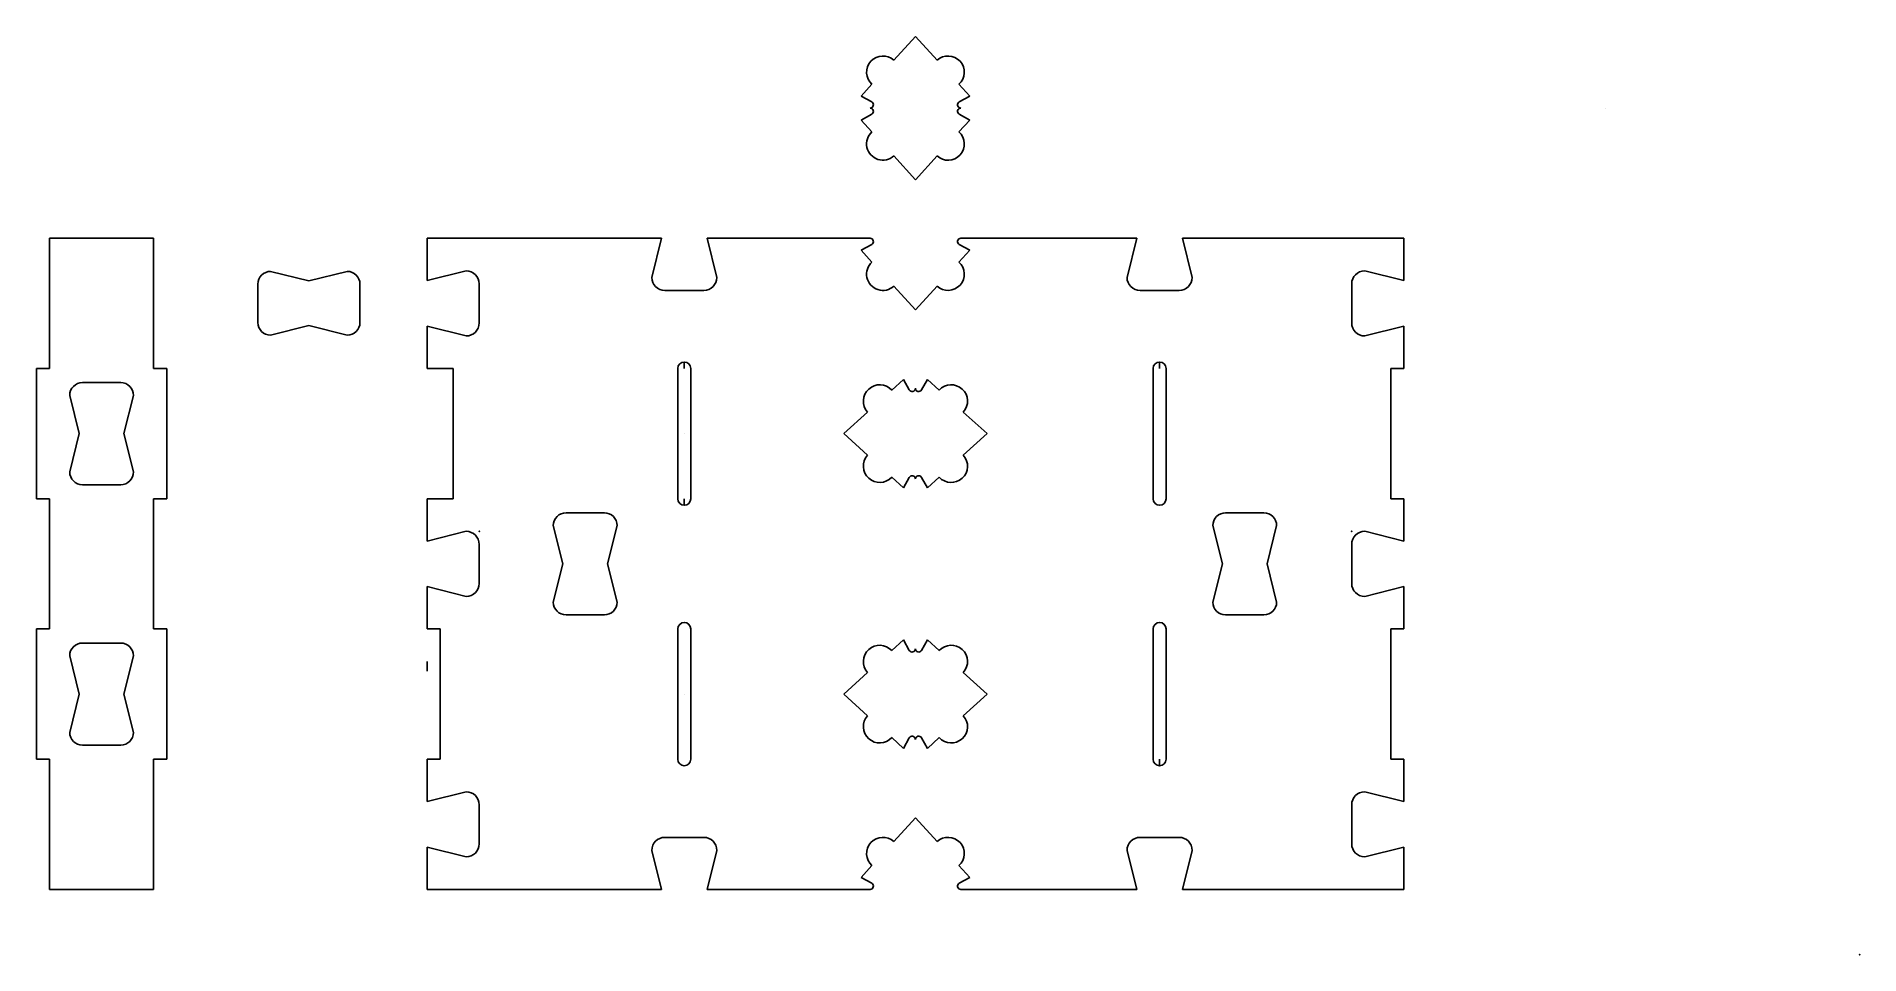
# Model space of a CAD drawing. Header units: centimetres. Extents: x -28 to 0, y 0 to 14.1.
import ezdxf

# ---------------------------------------------------------------- set-up
doc = ezdxf.new("R2010")
doc.units = ezdxf.units.CM
doc.header["$MEASUREMENT"] = 0
doc.layers.add('ENSAYO 2 PROYECTO v2_Sketch5', color=7, linetype='Continuous')

msp = doc.modelspace()

# ---------------------------------------------------------------- linework, layer by layer
at = {"layer": 'ENSAYO 2 PROYECTO v2_Sketch5'}
for p, q in [((-14.832, 13.735), (-14.5, 14.1)), ((-14.5, 14.1), (-14.168, 13.735)), ((-15.334, 13.183), (-15.168, 13.365)), ((-15.334, 13.183), (-15.172, 13.094)), ((-13.832, 13.365), (-13.666, 13.183)), ((-13.666, 13.183), (-13.828, 13.094)), ((-15.334, 12.817), (-15.172, 12.906)), ((-13.666, 12.817), (-13.828, 12.906)), ((-3.9, 13), (-3.9, 13)), ((-15.334, 12.817), (-15.168, 12.635)), ((-13.832, 12.635), (-13.666, 12.817)), ((-14.832, 12.265), (-14.5, 11.9)), ((-14.5, 11.9), (-14.168, 12.265)), ((-27.8, 9), (-27.8, 11)), ((-27.8, 11), (-26.2, 11)), ((-26.2, 9), (-26.2, 11)), ((-22, 10.5), (-22, 11)), ((-22, 11), (-18.4, 11)), ((-18.4, 11), (-18.55, 10.4)), ((-18.4, 11), (-18.55, 10.4)), ((-18.4, 11), (-18.55, 10.4)), ((-18.4, 11), (-18.55, 10.4)), ((-17.7, 11), (-17.55, 10.4)), ((-17.7, 11), (-17.55, 10.4)), ((-17.7, 11), (-17.55, 10.4)), ((-17.7, 11), (-17.55, 10.4)), ((-17.7, 11), (-15.196, 11)), ((-13.804, 11), (-11.1, 11)), ((-11.1, 11), (-11.25, 10.4)), ((-11.1, 11), (-11.25, 10.4)), ((-11.1, 11), (-11.25, 10.4)), ((-11.1, 11), (-11.25, 10.4)), ((-11.1, 11), (-11.1, 11)), ((-10.4, 11), (-10.25, 10.4)), ((-10.4, 11), (-10.25, 10.4)), ((-10.4, 11), (-10.25, 10.4)), ((-10.4, 11), (-10.25, 10.4)), ((-10.4, 11), (-7, 11)), ((-7, 10.5), (-7, 11)), ((-7, 11), (-7, 10.35)), ((-15.334, 10.817), (-15.172, 10.906)), ((-15.334, 10.817), (-15.168, 10.635)), ((-13.832, 10.635), (-13.666, 10.817)), ((-13.666, 10.817), (-13.828, 10.906)), ((-23.816, 10.345), (-24.404, 10.492)), ((-23.816, 10.345), (-24.404, 10.492)), ((-23.816, 10.345), (-23.228, 10.492)), ((-23.816, 10.345), (-23.228, 10.492)), ((-22, 10.35), (-21.4, 10.5)), ((-22, 10.5), (-22, 10.35)), ((-22, 10.35), (-21.4, 10.5)), ((-22, 10.5), (-22, 10.35)), ((-22, 10.35), (-21.4, 10.5)), ((-22, 10.35), (-21.4, 10.5)), ((-7, 10.35), (-7.6, 10.5)), ((-7, 10.35), (-7.6, 10.5)), ((-7, 10.5), (-7, 10.35)), ((-24.6, 10.296), (-24.6, 9.708)), ((-24.6, 10.296), (-24.6, 9.708)), ((-23.032, 10.296), (-23.032, 9.708)), ((-23.032, 10.296), (-23.032, 9.708)), ((-21.2, 10.3), (-21.2, 9.7)), ((-21.2, 10.3), (-21.2, 9.7)), ((-21.2, 10.3), (-21.2, 9.7)), ((-21.2, 10.3), (-21.2, 9.7)), ((-17.75, 10.2), (-18.35, 10.2)), ((-17.75, 10.2), (-18.35, 10.2)), ((-17.75, 10.2), (-18.35, 10.2)), ((-17.75, 10.2), (-18.35, 10.2)), ((-14.832, 10.265), (-14.5, 9.9)), ((-14.5, 9.9), (-14.168, 10.265)), ((-10.45, 10.2), (-11.05, 10.2)), ((-10.45, 10.2), (-11.05, 10.2)), ((-10.45, 10.2), (-11.05, 10.2)), ((-10.45, 10.2), (-11.05, 10.2)), ((-7.8, 10.3), (-7.8, 9.7)), ((-7.8, 10.3), (-7.8, 9.7)), ((-23.816, 9.659), (-24.404, 9.512)), ((-23.816, 9.659), (-24.404, 9.512)), ((-23.816, 9.659), (-23.228, 9.512)), ((-23.816, 9.659), (-23.228, 9.512)), ((-22, 9.5), (-22, 9.65)), ((-22, 9.65), (-21.4, 9.5)), ((-22, 9.65), (-21.4, 9.5)), ((-22, 9.65), (-21.4, 9.5)), ((-22, 9.5), (-22, 9.65)), ((-22, 9.65), (-21.4, 9.5)), ((-7, 9.65), (-7.6, 9.5)), ((-7, 9.65), (-7.6, 9.5)), ((-7, 9.5), (-7, 9.65)), ((-7, 9.65), (-7, 9)), ((-22, 9), (-22, 9.5)), ((-7, 9), (-7, 9.5)), ((-28, 9), (-27.8, 9)), ((-28, 7), (-28, 9)), ((-26, 9), (-26.2, 9)), ((-26, 9), (-26, 7)), ((-22, 9), (-21.6, 9)), ((-21.6, 9), (-21.6, 7)), ((-18.15, 9), (-18.15, 7)), ((-18.05, 9), (-18.05, 9.1)), ((-17.95, 7), (-17.95, 9)), ((-10.85, 9), (-10.85, 7)), ((-10.75, 9), (-10.75, 9.1)), ((-10.65, 7), (-10.65, 9)), ((-7, 9), (-7.2, 9)), ((-7.2, 9), (-7.2, 7)), ((-26.706, 8.784), (-27.294, 8.784)), ((-26.706, 8.784), (-27.294, 8.784)), ((-14.683, 8.834), (-14.865, 8.668)), ((-14.683, 8.834), (-14.594, 8.672)), ((-14.317, 8.834), (-14.406, 8.672)), ((-14.317, 8.834), (-14.135, 8.668)), ((-27.343, 8), (-27.49, 8.588)), ((-27.343, 8), (-27.49, 8.588)), ((-26.657, 8), (-26.51, 8.588)), ((-26.657, 8), (-26.51, 8.588)), ((-15.235, 8.332), (-15.6, 8)), ((-13.765, 8.332), (-13.4, 8)), ((-27.343, 8), (-27.49, 7.412)), ((-27.343, 8), (-27.49, 7.412)), ((-26.657, 8), (-26.51, 7.412)), ((-26.657, 8), (-26.51, 7.412)), ((-18.05, 8), (-18.05, 8)), ((-15.6, 8), (-15.235, 7.668)), ((-13.4, 8), (-13.765, 7.668)), ((-14.865, 7.332), (-14.683, 7.166)), ((-14.683, 7.166), (-14.594, 7.328)), ((-14.317, 7.166), (-14.406, 7.328)), ((-14.135, 7.332), (-14.317, 7.166)), ((-28, 7), (-27.8, 7)), ((-27.8, 7), (-27.8, 5)), ((-26.706, 7.216), (-27.294, 7.216)), ((-26.706, 7.216), (-27.294, 7.216)), ((-26, 7), (-26.2, 7)), ((-26.2, 7), (-26.2, 5)), ((-22, 6.5), (-22, 7)), ((-21.6, 7), (-22, 7)), ((-7.2, 7), (-7, 7)), ((-19.278, 6.784), (-19.866, 6.784)), ((-19.278, 6.784), (-19.866, 6.784)), ((-18.05, 7), (-18.05, 6.9)), ((-9.149, 6.784), (-9.737, 6.784)), ((-9.149, 6.784), (-9.737, 6.784)), ((-7, 6.5), (-7, 7)), ((-7, 7), (-7, 6.35)), ((-22, 6.5), (-22, 6.35)), ((-22, 6.35), (-21.4, 6.5)), ((-19.915, 6), (-20.062, 6.588)), ((-19.915, 6), (-20.062, 6.588)), ((-19.229, 6), (-19.082, 6.588)), ((-19.229, 6), (-19.082, 6.588)), ((-9.786, 6), (-9.933, 6.588)), ((-9.786, 6), (-9.933, 6.588)), ((-9.1, 6), (-8.953, 6.588)), ((-9.1, 6), (-8.953, 6.588)), ((-7, 6.35), (-7.6, 6.5)), ((-7, 6.5), (-7, 6.35)), ((-21.2, 6.3), (-21.2, 5.7)), ((-7.8, 6.3), (-7.8, 5.7)), ((-19.915, 6), (-20.062, 5.412)), ((-19.915, 6), (-20.062, 5.412)), ((-19.229, 6), (-19.082, 5.412)), ((-19.229, 6), (-19.082, 5.412)), ((-9.786, 6), (-9.933, 5.412)), ((-9.786, 6), (-9.933, 5.412)), ((-9.1, 6), (-8.953, 5.412)), ((-9.1, 6), (-8.953, 5.412)), ((-22, 5.5), (-22, 5.65)), ((-22, 5.65), (-21.4, 5.5)), ((-7, 5.65), (-7.6, 5.5)), ((-7, 5.5), (-7, 5.65)), ((-7, 5.65), (-7, 5)), ((-22, 5), (-22, 5.5)), ((-7, 5), (-7, 5.5)), ((-19.278, 5.216), (-19.866, 5.216)), ((-19.278, 5.216), (-19.866, 5.216)), ((-9.149, 5.216), (-9.737, 5.216)), ((-9.149, 5.216), (-9.737, 5.216)), ((-28, 3), (-28, 5)), ((-27.8, 5), (-28, 5)), ((-26.706, 4.784), (-27.294, 4.784)), ((-26.706, 4.784), (-27.294, 4.784)), ((-26, 5), (-26.2, 5)), ((-26, 5), (-26, 3)), ((-22, 5), (-21.8, 5)), ((-21.8, 5), (-21.8, 3)), ((-18.15, 5), (-18.15, 3)), ((-17.95, 3), (-17.95, 5)), ((-14.683, 4.834), (-14.865, 4.668)), ((-14.683, 4.834), (-14.594, 4.672)), ((-14.317, 4.834), (-14.406, 4.672)), ((-14.317, 4.834), (-14.135, 4.668)), ((-10.85, 5), (-10.85, 3)), ((-10.65, 3), (-10.65, 5)), ((-7.2, 5), (-7.2, 3)), ((-7, 5), (-7.2, 5)), ((-27.343, 4), (-27.49, 4.588)), ((-27.343, 4), (-27.49, 4.588)), ((-26.657, 4), (-26.51, 4.588)), ((-26.657, 4), (-26.51, 4.588)), ((-22, 4.5), (-22, 4.35)), ((-15.235, 4.332), (-15.6, 4)), ((-13.765, 4.332), (-13.4, 4)), ((-27.343, 4), (-27.49, 3.412)), ((-27.343, 4), (-27.49, 3.412)), ((-26.657, 4), (-26.51, 3.412)), ((-18.05, 4), (-18.05, 4)), ((-15.6, 4), (-15.235, 3.668)), ((-13.4, 4), (-13.765, 3.668)), ((-26.706, 3.216), (-27.294, 3.216)), ((-26.706, 3.216), (-27.294, 3.216)), ((-14.865, 3.332), (-14.683, 3.166)), ((-14.683, 3.166), (-14.594, 3.328)), ((-14.317, 3.166), (-14.406, 3.328)), ((-14.135, 3.332), (-14.317, 3.166)), ((-27.8, 3), (-28, 3)), ((-27.8, 3), (-27.8, 1)), ((-26.2, 3), (-26.2, 1)), ((-26, 3), (-26.2, 3)), ((-22, 2.5), (-22, 3)), ((-21.8, 3), (-22, 3)), ((-10.75, 3), (-10.75, 2.9)), ((-7, 3), (-7.2, 3)), ((-7, 2.5), (-7, 3)), ((-7, 3), (-7, 2.35)), ((-22, 2.5), (-22, 2.35)), ((-22, 2.35), (-21.4, 2.5)), ((-21.2, 2.3), (-21.2, 1.7)), ((-7.8, 2.3), (-7.8, 1.7)), ((-7, 2.35), (-7.6, 2.5)), ((-7, 2.5), (-7, 2.35)), ((-14.832, 1.735), (-14.5, 2.1)), ((-14.5, 2.1), (-14.168, 1.735)), ((-18.35, 1.8), (-17.75, 1.8)), ((-18.35, 1.8), (-17.75, 1.8)), ((-18.35, 1.8), (-17.75, 1.8)), ((-18.35, 1.8), (-17.75, 1.8)), ((-11.05, 1.8), (-10.45, 1.8)), ((-11.05, 1.8), (-10.45, 1.8)), ((-11.05, 1.8), (-10.45, 1.8)), ((-11.05, 1.8), (-10.45, 1.8)), ((-22, 1.5), (-22, 1.65)), ((-22, 1.65), (-21.4, 1.5)), ((-22, 1), (-22, 1.5)), ((-18.4, 1), (-18.55, 1.6)), ((-18.4, 1), (-18.55, 1.6)), ((-18.4, 1), (-18.55, 1.6)), ((-18.4, 1), (-18.55, 1.6)), ((-17.7, 1), (-17.55, 1.6)), ((-17.7, 1), (-17.55, 1.6)), ((-17.7, 1), (-17.55, 1.6)), ((-17.7, 1), (-17.55, 1.6)), ((-11.1, 1), (-11.25, 1.6)), ((-11.1, 1), (-11.25, 1.6)), ((-11.1, 1), (-11.25, 1.6)), ((-11.1, 1), (-11.25, 1.6)), ((-10.4, 1), (-10.25, 1.6)), ((-10.4, 1), (-10.25, 1.6)), ((-10.4, 1), (-10.25, 1.6)), ((-10.4, 1), (-10.25, 1.6)), ((-7, 1.65), (-7.6, 1.5)), ((-7, 1.65), (-7, 1)), ((-7, 1.5), (-7, 1.65)), ((-7, 1), (-7, 1.5)), ((-15.334, 1.183), (-15.168, 1.365)), ((-15.334, 1.183), (-15.172, 1.094)), ((-13.832, 1.365), (-13.666, 1.183)), ((-13.666, 1.183), (-13.828, 1.094)), ((-26.2, 1), (-27.8, 1)), ((-18.4, 1), (-22, 1)), ((-15.196, 1), (-17.7, 1)), ((-11.1, 1), (-13.804, 1)), ((-7, 1), (-10.4, 1))]:
    msp.add_line(p, q, dxfattribs=at)
for centre, radius, start, end in [((-15, 13.55), 0.25, 47.7263, 227.7263), ((-14, 13.55), 0.25, 312.2737, 132.2737), ((-15.196, 13.05), 0.05, 270, 61.3526), ((-15.196, 12.95), 0.05, 298.6474, 90), ((-13.804, 13.05), 0.05, 118.6474, 270), ((-13.804, 12.95), 0.05, 90, 241.3526), ((-15, 12.45), 0.25, 132.2737, 312.2737), ((-14, 12.45), 0.25, 227.7263, 47.7263), ((-15.196, 10.95), 0.05, 298.6474, 90), ((-13.804, 10.95), 0.05, 90, 241.3526), ((-24.404, 10.296), 0.196, 90.0001, 180.0001), ((-24.404, 10.296), 0.196, 90.0001, 180.0001), ((-23.228, 10.296), 0.196, 360, 90), ((-23.228, 10.296), 0.196, 360, 90), ((-21.4, 10.3), 0.2, 0, 90), ((-21.4, 10.3), 0.2, 360, 90), ((-21.4, 10.3), 0.2, 360, 90), ((-21.4, 10.3), 0.2, 360, 90), ((-18.35, 10.4), 0.2, 180, 270), ((-18.35, 10.4), 0.2, 180, 270), ((-18.35, 10.4), 0.2, 180, 270), ((-18.35, 10.4), 0.2, 180, 270), ((-17.75, 10.4), 0.2, 270, 0), ((-17.75, 10.4), 0.2, 270, 0), ((-17.75, 10.4), 0.2, 270, 0), ((-17.75, 10.4), 0.2, 270, 0), ((-15, 10.45), 0.25, 132.2737, 312.2737), ((-14, 10.45), 0.25, 227.7263, 47.7263), ((-11.05, 10.4), 0.2, 180, 270), ((-11.05, 10.4), 0.2, 180, 270), ((-11.05, 10.4), 0.2, 180, 270), ((-11.05, 10.4), 0.2, 180, 270), ((-10.45, 10.4), 0.2, 270, 0), ((-10.45, 10.4), 0.2, 270, 0), ((-10.45, 10.4), 0.2, 270, 0), ((-10.45, 10.4), 0.2, 270, 0), ((-7.6, 10.3), 0.2, 90, 180), ((-7.6, 10.3), 0.2, 90, 180), ((-24.404, 9.708), 0.196, 180.0001, 270.0001), ((-24.404, 9.708), 0.196, 180.0001, 270.0001), ((-23.228, 9.708), 0.196, 270, 360), ((-23.228, 9.708), 0.196, 270, 360), ((-21.4, 9.7), 0.2, 270, 0), ((-21.4, 9.7), 0.2, 270, 360), ((-21.4, 9.7), 0.2, 270, 360), ((-21.4, 9.7), 0.2, 270, 360), ((-7.6, 9.7), 0.2, 180, 270), ((-7.6, 9.7), 0.2, 180, 270), ((-18.05, 9), 0.1, 0, 180), ((-10.75, 9), 0.1, 0, 180), ((-27.294, 8.588), 0.196, 90.0001, 180.0001), ((-27.294, 8.588), 0.196, 90.0001, 180.0001), ((-26.706, 8.588), 0.196, 0.0001, 90.0001), ((-26.706, 8.588), 0.196, 0.0001, 90.0001), ((-15.05, 8.5), 0.25, 42.2737, 222.2737), ((-14.55, 8.696), 0.05, 208.6474, 0), ((-14.45, 8.696), 0.05, 180, 331.3526), ((-13.95, 8.5), 0.25, 317.7263, 137.7263), ((-15.05, 7.5), 0.25, 137.7263, 317.7263), ((-13.95, 7.5), 0.25, 222.2737, 42.2737), ((-27.294, 7.412), 0.196, 180, 270), ((-27.294, 7.412), 0.196, 180, 270), ((-26.706, 7.412), 0.196, 270, 0), ((-26.706, 7.412), 0.196, 270, 0), ((-14.55, 7.304), 0.05, 360, 151.3526), ((-14.45, 7.304), 0.05, 28.6474, 180), ((-10.75, 7), 0.1, 180, 0), ((-19.866, 6.588), 0.196, 90.0001, 180.0001), ((-19.866, 6.588), 0.196, 90.0001, 180.0001), ((-19.278, 6.588), 0.196, 0.0001, 90.0001), ((-19.278, 6.588), 0.196, 0.0001, 90.0001), ((-18.05, 7), 0.1, 180, 360), ((-9.737, 6.588), 0.196, 90.0001, 180.0001), ((-9.737, 6.588), 0.196, 90.0001, 180.0001), ((-9.149, 6.588), 0.196, 0.0001, 90.0001), ((-9.149, 6.588), 0.196, 0.0001, 90.0001), ((-21.4, 6.3), 0.2, 0, 90), ((-7.6, 6.3), 0.2, 90, 180), ((-21.4, 5.7), 0.2, 270, 0), ((-7.6, 5.7), 0.2, 180, 270), ((-19.866, 5.412), 0.196, 180, 270), ((-19.866, 5.412), 0.196, 180, 270), ((-19.278, 5.412), 0.196, 270, 0), ((-19.278, 5.412), 0.196, 270, 0), ((-9.737, 5.412), 0.196, 180, 270), ((-9.737, 5.412), 0.196, 180, 270), ((-9.149, 5.412), 0.196, 270, 0), ((-9.149, 5.412), 0.196, 270, 0), ((-18.05, 5), 0.1, 0, 180), ((-10.75, 5), 0.1, 0, 180), ((-27.294, 4.588), 0.196, 90.0001, 180.0001), ((-27.294, 4.588), 0.196, 90.0001, 180.0001), ((-26.706, 4.588), 0.196, 0.0001, 90.0001), ((-26.706, 4.588), 0.196, 0.0001, 90.0001), ((-15.05, 4.5), 0.25, 42.2737, 222.2737), ((-14.55, 4.696), 0.05, 208.6474, 0), ((-14.45, 4.696), 0.05, 180, 331.3526), ((-13.95, 4.5), 0.25, 317.7263, 137.7263), ((-15.05, 3.5), 0.25, 137.7263, 317.7263), ((-13.95, 3.5), 0.25, 222.2737, 42.2737), ((-27.294, 3.412), 0.196, 180, 270), ((-27.294, 3.412), 0.196, 180, 270), ((-26.706, 3.412), 0.196, 270, 0), ((-26.706, 3.412), 0.196, 270, 0), ((-14.55, 3.304), 0.05, 360, 151.3526), ((-14.45, 3.304), 0.05, 28.6474, 180), ((-18.05, 3), 0.1, 180, 360), ((-10.75, 3), 0.1, 180, 0), ((-21.4, 2.3), 0.2, 0, 90), ((-7.6, 2.3), 0.2, 90, 180), ((-21.4, 1.7), 0.2, 270, 0), ((-18.35, 1.6), 0.2, 90, 180), ((-18.35, 1.6), 0.2, 90, 180), ((-18.35, 1.6), 0.2, 90, 180), ((-18.35, 1.6), 0.2, 90, 180), ((-17.75, 1.6), 0.2, 0, 90), ((-17.75, 1.6), 0.2, 0, 90), ((-17.75, 1.6), 0.2, 0, 90), ((-17.75, 1.6), 0.2, 0, 90), ((-15, 1.55), 0.25, 47.7263, 227.7263), ((-14, 1.55), 0.25, 312.2737, 132.2737), ((-11.05, 1.6), 0.2, 90, 180), ((-11.05, 1.6), 0.2, 90, 180), ((-11.05, 1.6), 0.2, 90, 180), ((-11.05, 1.6), 0.2, 90, 180), ((-10.45, 1.6), 0.2, 0, 90), ((-10.45, 1.6), 0.2, 0, 90), ((-10.45, 1.6), 0.2, 0, 90), ((-10.45, 1.6), 0.2, 0, 90), ((-7.6, 1.7), 0.2, 180, 270), ((-15.196, 1.05), 0.05, 270, 61.3526), ((-13.804, 1.05), 0.05, 118.6474, 270)]:
    msp.add_arc(centre, radius, start, end, dxfattribs=at)
for p in [(-21.2, 6.5), (-7.8, 6.5), (0, 0)]:
    msp.add_point(p, dxfattribs=at)

doc.saveas('drawing.dxf')
